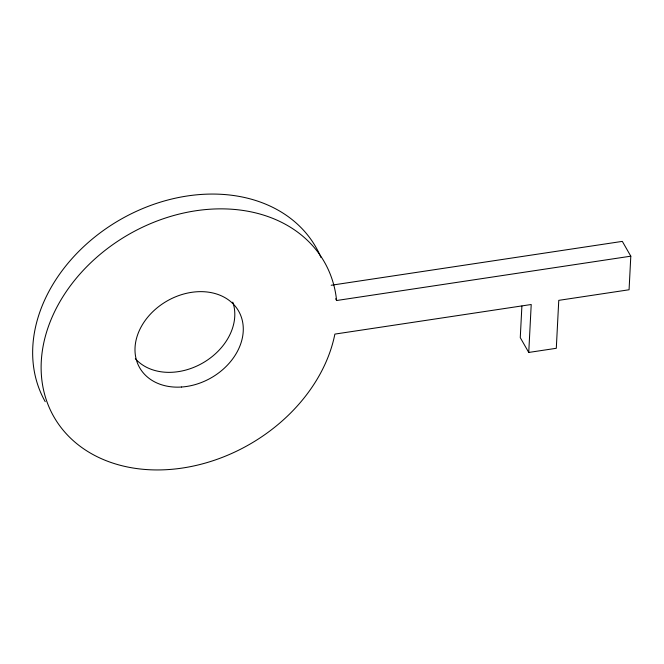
<?xml version="1.0" encoding="UTF-8"?>
<svg xmlns="http://www.w3.org/2000/svg" width="664" height="664" viewBox="0 0 664 664"><rect width="100%" height="100%" fill="white"/><g stroke="black" fill="none" stroke-linecap="round" stroke-linejoin="round"><path stroke-width="1" d="M521.896 306.029L520.269 337.644L528.743 352.443L556.299 348.293L558.764 300.352L629.074 289.761L630.8 256.179L622.326 241.381L331.195 285.254M528.743 352.443L531.217 304.51L334.872 334.1A155.824 121.097 -29.8 0 1 104.099 459.853A155.824 121.097 -29.8 0 1 115.279 242.891A155.824 121.097 -29.8 0 1 336.598 300.518L630.8 256.179M335.602 298.775L336.598 300.518M45.227 401.67A155.824 121.097 -29.8 0 1 127.28 215.792A155.824 121.097 -29.8 0 1 321.027 257.582M232.798 302.145A57.004 44.297 -29.8 0 1 203.035 362.834A57.004 44.297 -29.8 0 1 135.332 358.693M181.504 387.021A57.004 44.297 -29.8 0 0 239.38 312.495A57.004 44.297 -29.8 0 0 146.536 318.678A57.004 44.297 -29.8 0 0 181.504 387.021"/></g></svg>
